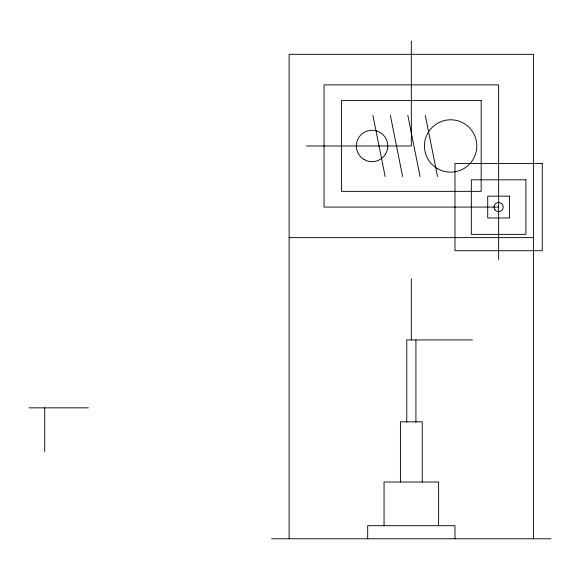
<?xml version="1.0" encoding="UTF-8"?>
<svg xmlns="http://www.w3.org/2000/svg" width="580" height="580" viewBox="0 0 580 580"><rect width="100%" height="100%" fill="white"/><g stroke="black" fill="none" stroke-linecap="round" stroke-linejoin="round"><path stroke-width="0.87" d="M306.588 145.971L411.336 145.971L411.336 41.224M498.626 207.075L324.046 207.075L324.046 84.868L498.626 84.868L498.626 259.449M289.13 237.626L533.542 237.626M472.439 339.931L406.754 339.931L406.754 422.356M29 407.841L88.356 407.841M271.672 538.776L551 538.776M425.299 115.42L437.523 176.523M407.841 115.42L420.065 176.523M390.384 115.42L402.607 176.523M372.925 115.42L385.149 176.523M533.542 538.776L533.542 54.317L289.13 54.317L289.13 538.776M454.981 538.776L454.981 525.683L367.691 525.683L367.691 538.776M438.611 525.683L438.611 482.038L384.054 482.038L384.054 525.683M422.247 482.038L422.247 421.812L400.425 421.812L400.425 482.038M415.918 339.931L415.918 422.356M411.336 278.828L411.336 339.931M44.711 407.841L44.711 451.486M481.168 100.579L341.504 100.579L341.504 191.364L481.168 191.364L481.168 100.579M542.271 163.429L454.981 163.429L454.981 250.719L542.271 250.719L542.271 163.429M525.9 179.793L471.344 179.793L471.344 234.349L525.9 234.349L525.9 179.793M509.537 196.163L487.715 196.163L487.715 217.986L509.537 217.986L509.537 196.163M494.986 209.866A4.582 4.582 0 0 0 502.86 208.829A4.582 4.582 0 0 0 498.024 202.529A4.582 4.582 0 0 0 494.986 209.866M364.196 159.58A15.711 15.711 0 0 0 387.766 145.971A15.711 15.711 0 0 0 364.196 132.363A15.711 15.711 0 0 0 364.196 159.58M437.523 168.649A26.187 26.187 0 0 0 476.803 145.971A26.187 26.187 0 0 0 437.523 123.293A26.187 26.187 0 0 0 437.523 168.649"/></g></svg>
